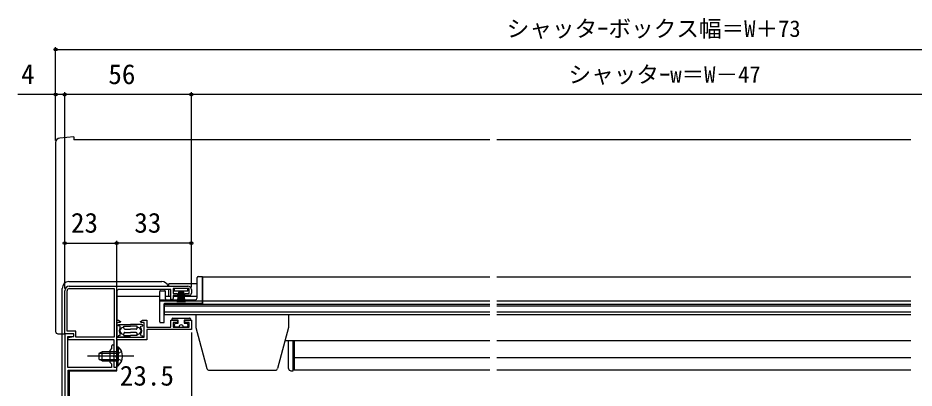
# Model space of a CAD drawing. Units: millimetres, scale not verified. Extents: x -538 to 512, y -790 to 792.
# Drawn here: x -331.9 to 64.2, y -425.2 to -261.5 of the extents above; entities that cross this region are included whole.
import ezdxf
from ezdxf.enums import TextEntityAlignment as Align

# ---------------------------------------------------------------- set-up
doc = ezdxf.new("R2010")
doc.units = ezdxf.units.MM
doc.header["$LTSCALE"] = 4
for name, color, linetype in [('0-2_YKK_11', 7, 'Continuous'), ('0-4_YKK_12', 2, 'Continuous'), ('0-5_YKK_13', 4, 'Continuous'), ('0-7_YKK_D', 6, 'Continuous')]:
    doc.layers.add(name, color=color, linetype=linetype)
doc.styles.add('ＭＳ ゴシック', font='')
doc.styles.get('ＭＳ ゴシック').set_extended_font_data('MS Gothic')

msp = doc.modelspace()

# ---------------------------------------------------------------- linework, layer by layer
at = {"layer": '0-2_YKK_11'}
for p, q in [((-309.252, -380.123), (-256.752, -380.123)), ((-309.252, -381.223), (-289.352, -381.223)), ((-255.252, -381.623), (-255.252, -383.223)), ((-311.252, -401.123), (-311.252, -511.123))]:
    msp.add_line(p, q, dxfattribs=at)
for points in [[(-307.252, -401.123), (-311.252, -401.123), (-311.252, -382.123)], [(-289.352, -381.223), (-289.352, -402.723), (-306.252, -402.723), (-306.252, -400.023), (-310.152, -400.023), (-310.152, -382.123)], [(-288.252, -382.523), (-288.252, -395.223), (-287.429, -395.223), (-286.612, -395.795), (-286.747, -396.223), (-288.152, -396.223), (-288.152, -402.623), (-276.152, -402.623), (-276.152, -396.223), (-277.558, -396.223), (-277.693, -395.795), (-276.876, -395.223), (-274.952, -395.223), (-274.952, -398.223), (-264.252, -398.223), (-264.252, -395.223), (-261.352, -395.223), (-261.352, -396.123), (-263.252, -396.123), (-263.252, -398.223), (-256.252, -398.223), (-256.252, -396.123), (-258.152, -396.123), (-258.152, -395.223), (-255.252, -395.223), (-255.252, -399.323), (-274.952, -399.323), (-274.952, -403.823), (-288.152, -403.823), (-288.152, -410.664), (-288.272, -410.848), (-288.272, -411.398), (-288.152, -411.581), (-288.152, -416.123), (-289.352, -416.123), (-289.352, -403.823), (-309.752, -403.823), (-309.752, -402.823), (-307.252, -402.323), (-307.252, -401.123)], [(-263.952, -386.223), (-264.252, -385.923), (-264.252, -381.523), (-287.252, -381.523)], [(-256.252, -384.223), (-258.152, -384.223), (-258.152, -383.323), (-256.252, -383.323), (-256.252, -381.223), (-263.252, -381.223), (-263.252, -383.323), (-261.352, -383.323), (-261.352, -384.223), (-263.252, -384.223), (-263.252, -385.523)], [(-290.552, -406.723), (-290.552, -407.723), (-291.352, -408.523), (-291.352, -413.723), (-290.552, -414.523), (-290.552, -416.123), (-309.852, -416.123), (-309.852, -402.323), (-307.252, -402.323), (-307.252, -401.123), (-311.252, -401.123)], [(-276.702, -431.223), (-291.452, -431.223), (-291.452, -434.123), (-309.752, -434.123), (-309.752, -417.323), (-288.252, -417.323), (-288.252, -416.123), (-289.352, -416.123), (-289.352, -411.581), (-289.472, -411.398), (-289.472, -410.848), (-289.352, -410.664), (-289.352, -406.723)]]:
    msp.add_lwpolyline(points, dxfattribs=at)
for centre, radius, start, end in [((-309.252, -382.123), 2, 90.00001, 179.99999), ((-256.752, -381.623), 1.5, 0.00001, 89.99999), ((-309.252, -382.123), 0.9, 90.00001, 179.99999), ((-287.252, -382.523), 1, 90.00001, 179.99999), ((-256.252, -383.223), 1, 270.00001, 359.99999), ((-263.952, -385.523), 0.7, 270.00001, 359.99999), ((-289.952, -406.723), 0.6, 359.99999, 180.00001)]:
    msp.add_arc(centre, radius, start, end, dxfattribs=at)
at = {"layer": '0-4_YKK_12'}
for p, q in [((-250.254, -376.123), (-250.254, -387.923)), ((-123.253, -376.123), (-250.254, -376.123)), ((62.747, -376.123), (-120.253, -376.123)), ((-252.754, -379.123), (-265.252, -379.123)), ((-265.252, -380.123), (-265.252, -379.123)), ((-265.252, -384.623), (-265.252, -381.523)), ((-269.254, -384.623), (-288.152, -384.623)), ((-288.152, -399.923), (-288.152, -384.623)), ((-267.252, -387.923), (-267.252, -392.822)), ((-250.254, -387.923), (-267.252, -387.923)), ((-123.253, -388.223), (-267.252, -388.223)), ((-264.252, -384.623), (-266.754, -384.623)), ((-252.754, -384.623), (-263.252, -384.623)), ((-123.253, -386.723), (-250.254, -386.723)), ((62.747, -386.723), (-120.253, -386.723)), ((62.747, -388.223), (-120.253, -388.223)), ((-123.253, -388.907), (-267.252, -388.907)), ((-123.253, -391.578), (-267.252, -391.578)), ((62.747, -388.907), (-120.253, -388.907)), ((62.747, -391.578), (-120.253, -391.578)), ((-123.253, -392.823), (-267.252, -392.823)), ((62.747, -392.823), (-120.253, -392.823)), ((-123.253, -404.323), (-213.86, -404.323)), ((-209.752, -404.323), (-209.752, -417.223)), ((62.747, -404.323), (-120.253, -404.323)), ((-123.253, -411.823), (-209.752, -411.823)), ((62.747, -411.823), (-120.253, -411.823)), ((-309.252, -417.622), (-309.252, -434.123)), ((-123.253, -417.223), (-209.752, -417.223)), ((62.747, -417.223), (-120.253, -417.223))]:
    msp.add_line(p, q, dxfattribs=at)
msp.add_lwpolyline([(-309.252, -417.622), (-288.152, -417.622), (-288.152, -402.123)], dxfattribs=at)
at = {"layer": '0-5_YKK_13'}
for p, q in [((-315.254, -316.655), (-315.254, -400.123)), ((-307.254, -314.123), (-313.428, -314.663)), ((-307.254, -314.123), (-307.254, -315.423)), ((-123.253, -315.423), (-307.254, -315.423)), ((62.747, -315.423), (-120.253, -315.423)), ((-252.754, -385.223), (-252.754, -376.323)), ((-252.254, -375.823), (-250.254, -375.823)), ((-250.254, -387.623), (-250.254, -375.823)), ((-309.352, -378.121), (-268.352, -378.121)), ((-312.352, -432.121), (-312.352, -381.121)), ((-269.254, -395.923), (-269.254, -382.423)), ((-268.954, -382.123), (-267.054, -382.123)), ((-266.754, -385.723), (-266.754, -382.423)), ((-260.851, -382.123), (-261.551, -387.223)), ((-261.151, -387.223), (-260.651, -382.123)), ((-260.451, -382.123), (-260.801, -387.223)), ((-260.501, -387.223), (-260.251, -382.123)), ((-260.051, -382.123), (-260.251, -387.223)), ((-259.851, -382.123), (-259.851, -387.223)), ((-259.651, -382.123), (-259.451, -387.223)), ((-259.201, -387.223), (-259.451, -382.123)), ((-259.251, -382.123), (-258.901, -387.223)), ((-258.551, -387.223), (-259.051, -382.123)), ((-258.851, -382.123), (-258.151, -387.223)), ((-269.254, -386.223), (-253.754, -386.223)), ((-269.254, -386.623), (-250.254, -386.623)), ((-267.254, -395.923), (-267.254, -387.923)), ((-266.954, -387.623), (-250.254, -387.623)), ((-263.951, -394.723), (-263.951, -395.223)), ((-263.451, -394.223), (-256.051, -394.223)), ((-255.551, -395.223), (-255.551, -394.723)), ((-253.252, -392.823), (-253.252, -398.323)), ((-212.252, -392.823), (-212.252, -398.323)), ((-286.652, -397.873), (-287.652, -397.623)), ((-287.152, -397.123), (-282.152, -397.123)), ((-286.652, -398.588), (-286.652, -397.873)), ((-285.152, -397.873), (-282.152, -397.873)), ((-285.152, -398.623), (-285.152, -397.873)), ((-284.652, -399.123), (-282.152, -399.123)), ((-277.152, -397.123), (-282.152, -397.123)), ((-279.152, -397.873), (-282.152, -397.873)), ((-279.652, -399.123), (-282.152, -399.123)), ((-279.152, -398.623), (-279.152, -397.873)), ((-277.652, -397.873), (-276.652, -397.623)), ((-277.652, -398.588), (-277.652, -397.873)), ((-268.954, -396.223), (-267.554, -396.223)), ((-262.751, -397.723), (-262.751, -397.023)), ((-260.751, -398.223), (-262.251, -398.223)), ((-257.251, -398.223), (-258.751, -398.223)), ((-256.751, -397.023), (-256.751, -397.723)), ((-253.252, -398.323), (-248.36, -416.582)), ((-212.252, -398.323), (-217.145, -416.582)), ((-314.254, -401.123), (-311.254, -401.123)), ((-311.254, -401.123), (-311.254, -400.823)), ((-286.652, -401.873), (-287.652, -402.123)), ((-282.152, -402.623), (-287.152, -402.623)), ((-286.652, -401.873), (-286.652, -401.157)), ((-285.152, -401.873), (-285.152, -401.123)), ((-285.152, -401.873), (-282.152, -401.873)), ((-284.652, -400.623), (-282.152, -400.623)), ((-279.652, -400.623), (-282.152, -400.623)), ((-279.152, -401.873), (-282.152, -401.873)), ((-282.152, -402.623), (-277.152, -402.623)), ((-279.152, -401.873), (-279.152, -401.123)), ((-277.652, -401.873), (-277.652, -401.157)), ((-277.652, -401.873), (-276.652, -402.123)), ((-288.152, -406.874), (-288.152, -413.124)), ((-288.152, -406.874), (-287.644, -406.874)), ((-287.644, -406.874), (-287.644, -413.124)), ((-212.252, -416.523), (-212.252, -404.323)), ((-210.252, -417.523), (-210.252, -404.323)), ((-280.652, -411.124), (-301.152, -411.124)), ((-294.752, -409.124), (-296.152, -409.824)), ((-296.152, -409.824), (-296.152, -412.424)), ((-296.061, -409.779), (-288.152, -409.779)), ((-294.752, -413.124), (-294.752, -409.124)), ((-287.644, -415.374), (-287.644, -409.124)), ((-294.752, -413.124), (-296.152, -412.424)), ((-296.061, -412.47), (-288.152, -412.47)), ((-294.752, -413.124), (-288.152, -413.124)), ((-288.152, -415.374), (-287.644, -415.374)), ((-247.394, -417.323), (-218.111, -417.323)), ((-211.252, -417.523), (-210.252, -417.523))]:
    msp.add_line(p, q, dxfattribs=at)
msp.add_lwpolyline([(-262.851, -381.223), (-262.851, -382.123), (-256.851, -382.123), (-256.851, -381.223)], close=True, dxfattribs=at)
for points in [[(-262.251, -396.523), (-261.051, -396.523), (-261.051, -395.223), (-263.951, -395.223)], [(-255.551, -395.223), (-258.451, -395.223), (-258.451, -396.523), (-257.251, -396.523)], [(-288.152, -415.374), (-288.152, -409.124), (-294.752, -409.124)], [(-286.056, -409.049), (-287.963, -409.979), (-288.572, -411.124)], [(-286.056, -413.199), (-287.963, -412.269), (-288.572, -411.124)]]:
    msp.add_lwpolyline(points, dxfattribs=at)
for centre, radius, start, end in [((-313.254, -316.655), 2, 95, 180), ((-252.254, -376.323), 0.5, 90, 180), ((-309.352, -381.121), 3, 90.07847, 179.92153), ((-309.352, -381.121), 3, 90, 90.07847), ((-268.352, -381.121), 3, 89.92153, 90), ((-268.352, -381.121), 3, 19.43813, 89.92153), ((-309.352, -381.121), 3, 179.92153, 180), ((-268.954, -382.423), 0.3, 90, 180), ((-267.054, -382.423), 0.3, 0, 90), ((-266.954, -387.923), 0.3, 90, 180), ((-266.254, -385.723), 0.5, 180, 270), ((-253.754, -385.223), 1, 270, 0), ((-268.954, -395.923), 0.3, 180, 270), ((-267.554, -395.923), 0.3, 270, 0), ((-263.451, -394.723), 0.5, 90, 179.99974), ((-256.051, -394.723), 0.5, 359.99974, 90), ((-314.254, -400.123), 1, 180, 270), ((-287.152, -397.623), 0.5, 89.99974, 180), ((-285.252, -399.873), 1.9, 137.46284, 222.53664), ((-285.252, -399.873), 1.55, 86.30067, 273.69881), ((-284.652, -398.623), 0.5, 180, 269.99974), ((-279.652, -398.623), 0.5, 269.99974, 0), ((-279.052, -399.873), 1.55, 266.30067, 93.69881), ((-279.052, -399.873), 1.9, 317.46284, 42.53664), ((-277.152, -397.623), 0.5, 0, 89.99974), ((-262.251, -397.023), 0.5, 90, 179.99974), ((-262.251, -397.723), 0.5, 179.99974, 270), ((-259.751, -398.223), 1, 359.99974, 179.99974), ((-257.251, -397.023), 0.5, 359.99974, 90), ((-257.251, -397.723), 0.5, 270, 359.99974), ((-287.152, -402.123), 0.5, 180, 269.99974), ((-284.652, -401.123), 0.5, 89.99974, 180), ((-279.652, -401.123), 0.5, 0, 89.99974), ((-277.152, -402.123), 0.5, 269.99974, 0), ((-291.184, -411.124), 5.531, 309.79413, 50.20587), ((-247.394, -416.323), 1, 195, 270), ((-218.111, -416.323), 1, 270, 345), ((-211.252, -416.523), 1, 180, 270)]:
    msp.add_arc(centre, radius, start, end, dxfattribs=at)
at = {"layer": '0-7_YKK_D'}
for p, q in [((-315.254, -315.655), (-315.254, -274.423)), ((-315.254, -275.423), (257.749, -275.423)), ((-315.254, -315.655), (-315.254, -294.423)), ((-311.252, -381.123), (-311.252, -294.423)), ((-311.252, -381.123), (-311.252, -294.423)), ((-255.252, -295.423), (-311.252, -295.423)), ((-255.252, -380.623), (-255.252, -294.423)), ((-255.252, -380.623), (-255.252, -294.423)), ((197.748, -295.423), (-255.252, -295.423)), ((-311.252, -381.123), (-311.252, -360.123)), ((-288.252, -415.423), (-288.252, -360.123)), ((-288.252, -415.423), (-288.252, -360.123)), ((-255.252, -380.623), (-255.252, -360.123)), ((-311.252, -361.123), (-288.252, -361.123)), ((-255.252, -361.123), (-288.252, -361.123)), ((-255.252, -400.623), (-255.252, -429.223))]:
    msp.add_line(p, q, dxfattribs=at)
msp.add_lwpolyline([(-311.252, -295.423), (-315.254, -295.423), (-331.922, -295.423)], dxfattribs=at)
for centre in [(-315.254, -275.423), (-315.254, -295.423), (-311.252, -295.423), (-311.252, -295.423), (-255.252, -295.423), (-255.252, -295.423), (-311.252, -361.123), (-288.252, -361.123), (-288.252, -361.123), (-255.252, -361.123)]:
    msp.add_circle(centre, 0.637, dxfattribs=at)

# ---------------------------------------------------------------- texts
at = {"layer": '0-7_YKK_D', "style": 'ＭＳ ゴシック'}
for s, height, p in [('シャッタｰボックス幅＝W＋73', 7.331, (-115.855, -272.116)), ('4', 8.798, (-330.536, -293.423)), ('56', 8.798, (-291.946, -293.423)), ('シャッタｰw＝W－47', 7.331, (-88.525, -292.4)), ('23', 8.798, (-308.48, -359.123)), ('33', 8.798, (-280.48, -359.123)), ('23.5', 8.798, (-286.866, -426.723))]:
    msp.add_text(s, height=height, dxfattribs=at).set_placement(p, align=Align.BOTTOM_LEFT)

doc.saveas('drawing.dxf')
